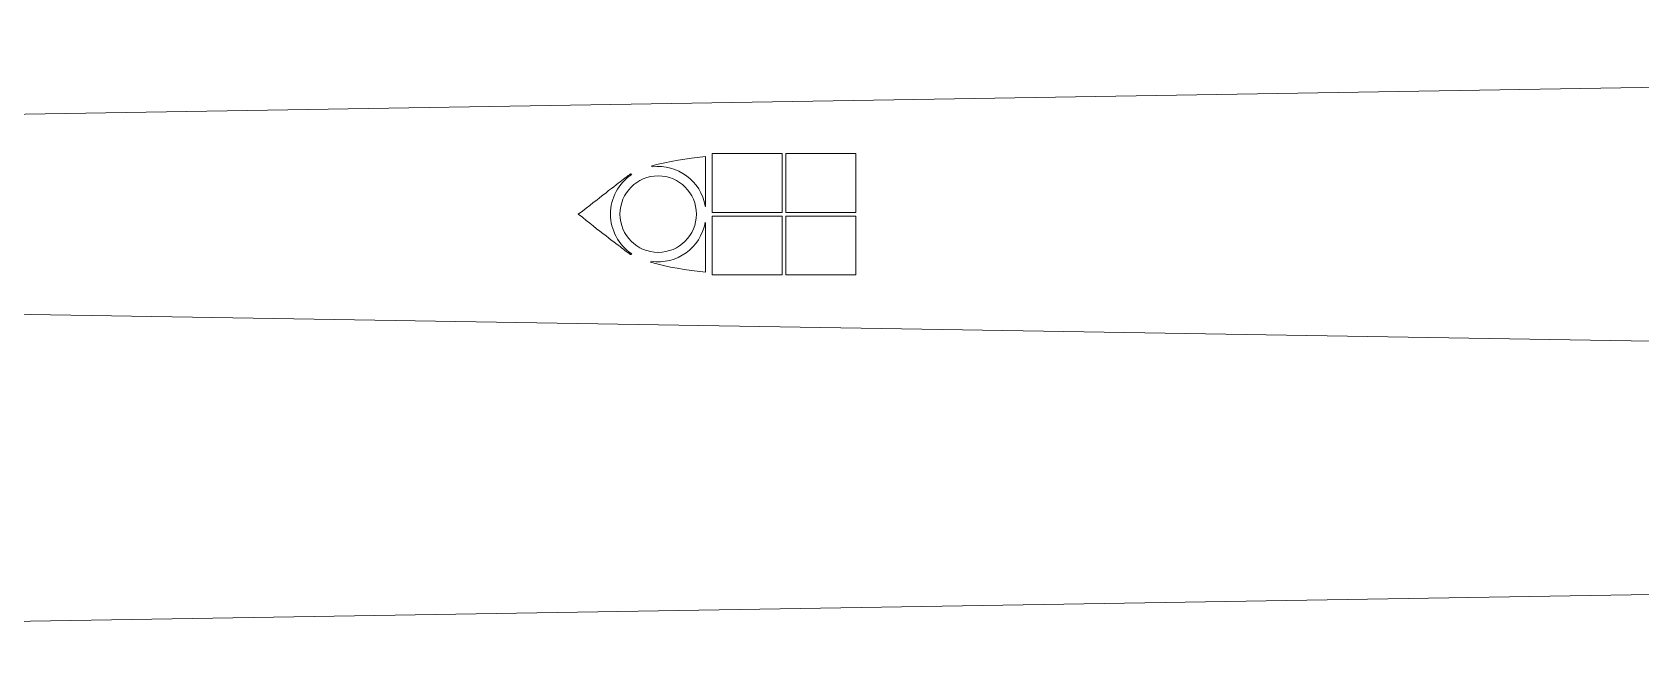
# Model space of a CAD drawing. Header units: centimetres. Extents: x -233 to -82, y 123 to 153.
# Drawn here: x -217 to -202.61, y 132.75 to 138.28 of the extents above; entities that cross this region are included whole.
import ezdxf

# ---------------------------------------------------------------- set-up
doc = ezdxf.new("R2010")
doc.units = ezdxf.units.CM
doc.header["$MEASUREMENT"] = 0
doc.layers.add('layer 1', color=7, linetype='Continuous')

msp = doc.modelspace()

# ---------------------------------------------------------------- linework, layer by layer
at = {"layer": 'layer 1', "color": 1, "lineweight": 9}
for points, knots in [([(-172.60329, 135.02047), (-172.60329, 135.02047), (-172.60329, 136.1423), (-172.60329, 136.1423), (-172.60329, 136.1423), (-172.60329, 136.1423), (-173.20442, 136.1423), (-173.20442, 136.1423), (-173.20442, 136.1423), (-173.20442, 136.1423), (-173.20442, 137.14133), (-173.20442, 137.14133), (-173.20442, 137.14133), (-173.20442, 137.14133), (-172.60329, 137.14133), (-172.60329, 137.14133), (-172.60329, 137.14133), (-172.60329, 137.14133), (-172.60329, 138.27586), (-172.60329, 138.27586), (-172.60329, 138.27586), (-172.60329, 138.27586), (-232.60444, 137.28742), (-232.60444, 137.28742), (-232.60444, 137.28742), (-232.60444, 137.28742), (-232.60444, 136.0068), (-232.60444, 136.0068)], [0, 0, 0, 0, 0.125, 0.125, 0.125, 0.125, 0.25, 0.25, 0.25, 0.25, 0.375, 0.375, 0.375, 0.375, 0.5, 0.5, 0.5, 0.5, 0.625, 0.625, 0.625, 0.625, 0.75, 0.75, 0.75, 0.75, 1, 1, 1, 1]), ([(-211.45258, 137.0715), (-211.45258, 137.0715), (-211.45258, 137.07993), (-211.45258, 137.07993), (-211.45258, 137.07993), (-211.45258, 137.07993), (-211.39543, 137.09479), (-211.39543, 137.09479), (-211.39543, 137.09479), (-211.39543, 137.09479), (-211.33828, 137.10749), (-211.33828, 137.10749), (-211.33828, 137.10749), (-211.33828, 137.10749), (-211.27901, 137.12019), (-211.27901, 137.12019), (-211.27901, 137.12019), (-211.27901, 137.12019), (-211.21763, 137.13077), (-211.21763, 137.13077), (-211.21763, 137.13077), (-211.21763, 137.13077), (-211.15836, 137.14132), (-211.15836, 137.14132), (-211.15836, 137.14132), (-211.15836, 137.14132), (-211.09698, 137.14982), (-211.09698, 137.14982), (-211.09698, 137.14982), (-211.09698, 137.14982), (-210.97209, 137.16464), (-210.97209, 137.16464)], [0, 0, 0, 0, 0.11111111, 0.11111111, 0.11111111, 0.11111111, 0.22222222, 0.22222222, 0.22222222, 0.22222222, 0.33333333, 0.33333333, 0.33333333, 0.33333333, 0.44444444, 0.44444444, 0.44444444, 0.44444444, 0.55555556, 0.55555556, 0.55555556, 0.55555556, 0.66666667, 0.66666667, 0.66666667, 0.66666667, 0.77777778, 0.77777778, 0.77777778, 0.77777778, 1, 1, 1, 1]), ([(-210.97209, 137.16463), (-210.97209, 137.16463), (-210.97209, 136.71801), (-210.97209, 136.71801), (-210.97209, 136.71801), (-210.97209, 136.71801), (-210.97632, 136.71801), (-210.97632, 136.71801)], [0, 0, 0, 0, 0.33333333, 0.33333333, 0.33333333, 0.33333333, 1, 1, 1, 1]), ([(-210.28841, 136.6651), (-210.28841, 136.6651), (-210.91283, 136.6651), (-210.91283, 136.6651), (-210.91283, 136.6651), (-210.91283, 136.6651), (-210.91283, 137.19007), (-210.91283, 137.19007), (-210.91283, 137.19007), (-210.91283, 137.19007), (-210.28841, 137.19007), (-210.28841, 137.19007), (-210.28841, 137.19007), (-210.28841, 137.19007), (-210.28841, 136.6651), (-210.28841, 136.6651)], [0, 0, 0, 0, 0.2, 0.2, 0.2, 0.2, 0.4, 0.4, 0.4, 0.4, 0.6, 0.6, 0.6, 0.6, 1, 1, 1, 1]), ([(-209.62801, 136.6651), (-209.62801, 136.6651), (-210.25454, 136.6651), (-210.25454, 136.6651), (-210.25454, 136.6651), (-210.25454, 136.6651), (-210.25454, 137.19007), (-210.25454, 137.19007), (-210.25454, 137.19007), (-210.25454, 137.19007), (-209.62801, 137.19007), (-209.62801, 137.19007), (-209.62801, 137.19007), (-209.62801, 137.19007), (-209.62801, 136.6651), (-209.62801, 136.6651)], [0, 0, 0, 0, 0.2, 0.2, 0.2, 0.2, 0.4, 0.4, 0.4, 0.4, 0.6, 0.6, 0.6, 0.6, 1, 1, 1, 1]), ([(-211.63462, 136.29257), (-211.63462, 136.29257), (-211.63885, 136.28833), (-211.63885, 136.28833), (-211.63885, 136.28833), (-211.63885, 136.28833), (-211.64097, 136.28833), (-211.64097, 136.28833), (-211.64097, 136.28833), (-211.64097, 136.28833), (-211.64308, 136.28833), (-211.64308, 136.28833), (-211.64308, 136.28833), (-211.64308, 136.28833), (-211.6452, 136.28833), (-211.6452, 136.28833), (-211.6452, 136.28833), (-211.6452, 136.28833), (-211.64732, 136.29045), (-211.64732, 136.29045), (-211.64732, 136.29045), (-211.64732, 136.29045), (-211.64943, 136.29257), (-211.64943, 136.29257), (-211.64943, 136.29257), (-211.64943, 136.29257), (-211.65367, 136.29468), (-211.65367, 136.29468), (-211.65367, 136.29468), (-211.65367, 136.29468), (-211.66002, 136.29892), (-211.66002, 136.29892), (-211.66002, 136.29892), (-211.66002, 136.29892), (-211.66637, 136.30315), (-211.66637, 136.30315), (-211.66637, 136.30315), (-211.66637, 136.30315), (-211.67272, 136.30946), (-211.67272, 136.30946), (-211.67272, 136.30946), (-211.67272, 136.30946), (-211.6833, 136.31585), (-211.6833, 136.31585), (-211.6833, 136.31585), (-211.6833, 136.31585), (-211.69388, 136.32428), (-211.69388, 136.32428), (-211.69388, 136.32428), (-211.69388, 136.32428), (-211.70658, 136.3349), (-211.70658, 136.3349), (-211.70658, 136.3349), (-211.70658, 136.3349), (-211.7214, 136.34548), (-211.7214, 136.34548), (-211.7214, 136.34548), (-211.7214, 136.34548), (-211.73622, 136.35818), (-211.73622, 136.35818), (-211.73622, 136.35818), (-211.73622, 136.35818), (-211.75527, 136.37088), (-211.75527, 136.37088), (-211.75527, 136.37088), (-211.75527, 136.37088), (-211.77432, 136.3857), (-211.77432, 136.3857), (-211.77432, 136.3857), (-211.77432, 136.3857), (-211.79337, 136.40052), (-211.79337, 136.40052), (-211.79337, 136.40052), (-211.79337, 136.40052), (-211.81665, 136.41745), (-211.81665, 136.41745), (-211.81665, 136.41745), (-211.81665, 136.41745), (-211.83993, 136.4365), (-211.83993, 136.4365), (-211.83993, 136.4365), (-211.83993, 136.4365), (-211.86322, 136.45555), (-211.86322, 136.45555), (-211.86322, 136.45555), (-211.86322, 136.45555), (-211.89073, 136.47672), (-211.89073, 136.47672), (-211.89073, 136.47672), (-211.89073, 136.47672), (-211.91825, 136.49785), (-211.91825, 136.49785), (-211.91825, 136.49785), (-211.91825, 136.49785), (-211.94788, 136.51905), (-211.94788, 136.51905), (-211.94788, 136.51905), (-211.94788, 136.51905), (-211.97752, 136.54445), (-211.97752, 136.54445), (-211.97752, 136.54445), (-211.97752, 136.54445), (-212.00927, 136.56773), (-212.00927, 136.56773), (-212.00927, 136.56773), (-212.00927, 136.56773), (-212.04102, 136.59317), (-212.04102, 136.59317), (-212.04102, 136.59317), (-212.04102, 136.59317), (-212.07488, 136.62065), (-212.07488, 136.62065), (-212.07488, 136.62065), (-212.07488, 136.62065), (-212.11087, 136.64817), (-212.11087, 136.64817), (-212.11087, 136.64817), (-212.11087, 136.64817), (-212.07488, 136.67568), (-212.07488, 136.67568), (-212.07488, 136.67568), (-212.07488, 136.67568), (-212.04102, 136.70108), (-212.04102, 136.70108), (-212.04102, 136.70108), (-212.04102, 136.70108), (-212.00927, 136.72648), (-212.00927, 136.72648), (-212.00927, 136.72648), (-212.00927, 136.72648), (-211.97752, 136.75192), (-211.97752, 136.75192), (-211.97752, 136.75192), (-211.97752, 136.75192), (-211.94577, 136.77517), (-211.94577, 136.77517), (-211.94577, 136.77517), (-211.94577, 136.77517), (-211.91825, 136.79845), (-211.91825, 136.79845), (-211.91825, 136.79845), (-211.91825, 136.79845), (-211.89073, 136.81962), (-211.89073, 136.81962), (-211.89073, 136.81962), (-211.89073, 136.81962), (-211.86322, 136.84078), (-211.86322, 136.84078), (-211.86322, 136.84078), (-211.86322, 136.84078), (-211.83993, 136.85983), (-211.83993, 136.85983), (-211.83993, 136.85983), (-211.83993, 136.85983), (-211.81453, 136.87677), (-211.81453, 136.87677), (-211.81453, 136.87677), (-211.81453, 136.87677), (-211.79337, 136.8937), (-211.79337, 136.8937), (-211.79337, 136.8937), (-211.79337, 136.8937), (-211.7722, 136.91067), (-211.7722, 136.91067), (-211.7722, 136.91067), (-211.7722, 136.91067), (-211.75315, 136.92545), (-211.75315, 136.92545), (-211.75315, 136.92545), (-211.75315, 136.92545), (-211.73622, 136.93815), (-211.73622, 136.93815), (-211.73622, 136.93815), (-211.73622, 136.93815), (-211.7214, 136.95085), (-211.7214, 136.95085), (-211.7214, 136.95085), (-211.7214, 136.95085), (-211.70658, 136.96143), (-211.70658, 136.96143), (-211.70658, 136.96143), (-211.70658, 136.96143), (-211.69388, 136.97202), (-211.69388, 136.97202), (-211.69388, 136.97202), (-211.69388, 136.97202), (-211.6833, 136.97837), (-211.6833, 136.97837), (-211.6833, 136.97837), (-211.6833, 136.97837), (-211.67272, 136.98683), (-211.67272, 136.98683), (-211.67272, 136.98683), (-211.67272, 136.98683), (-211.66637, 136.99318), (-211.66637, 136.99318), (-211.66637, 136.99318), (-211.66637, 136.99318), (-211.66002, 136.99738), (-211.66002, 136.99738), (-211.66002, 136.99738), (-211.66002, 136.99738), (-211.65367, 137.00165), (-211.65367, 137.00165), (-211.65367, 137.00165), (-211.65367, 137.00165), (-211.64943, 137.00377), (-211.64943, 137.00377), (-211.64943, 137.00377), (-211.64943, 137.00377), (-211.64732, 137.00588), (-211.64732, 137.00588), (-211.64732, 137.00588), (-211.64732, 137.00588), (-211.6452, 137.00588), (-211.6452, 137.00588), (-211.6452, 137.00588), (-211.6452, 137.00588), (-211.6452, 137.008), (-211.6452, 137.008), (-211.6452, 137.008), (-211.6452, 137.008), (-211.64308, 137.008), (-211.64308, 137.008), (-211.64308, 137.008), (-211.64308, 137.008), (-211.64097, 137.008), (-211.64097, 137.008), (-211.64097, 137.008), (-211.64097, 137.008), (-211.63462, 137.00165), (-211.63462, 137.00165)], [0, 0, 0, 0, 0.01694915, 0.01694915, 0.01694915, 0.01694915, 0.03389831, 0.03389831, 0.03389831, 0.03389831, 0.05084746, 0.05084746, 0.05084746, 0.05084746, 0.06779661, 0.06779661, 0.06779661, 0.06779661, 0.08474576, 0.08474576, 0.08474576, 0.08474576, 0.10169492, 0.10169492, 0.10169492, 0.10169492, 0.11864407, 0.11864407, 0.11864407, 0.11864407, 0.13559322, 0.13559322, 0.13559322, 0.13559322, 0.15254237, 0.15254237, 0.15254237, 0.15254237, 0.16949153, 0.16949153, 0.16949153, 0.16949153, 0.18644068, 0.18644068, 0.18644068, 0.18644068, 0.20338983, 0.20338983, 0.20338983, 0.20338983, 0.22033898, 0.22033898, 0.22033898, 0.22033898, 0.23728814, 0.23728814, 0.23728814, 0.23728814, 0.25423729, 0.25423729, 0.25423729, 0.25423729, 0.27118644, 0.27118644, 0.27118644, 0.27118644, 0.28813559, 0.28813559, 0.28813559, 0.28813559, 0.30508475, 0.30508475, 0.30508475, 0.30508475, 0.3220339, 0.3220339, 0.3220339, 0.3220339, 0.33898305, 0.33898305, 0.33898305, 0.33898305, 0.3559322, 0.3559322, 0.3559322, 0.3559322, 0.37288136, 0.37288136, 0.37288136, 0.37288136, 0.38983051, 0.38983051, 0.38983051, 0.38983051, 0.40677966, 0.40677966, 0.40677966, 0.40677966, 0.42372881, 0.42372881, 0.42372881, 0.42372881, 0.44067797, 0.44067797, 0.44067797, 0.44067797, 0.45762712, 0.45762712, 0.45762712, 0.45762712, 0.47457627, 0.47457627, 0.47457627, 0.47457627, 0.49152542, 0.49152542, 0.49152542, 0.49152542, 0.50847458, 0.50847458, 0.50847458, 0.50847458, 0.52542373, 0.52542373, 0.52542373, 0.52542373, 0.54237288, 0.54237288, 0.54237288, 0.54237288, 0.55932203, 0.55932203, 0.55932203, 0.55932203, 0.57627119, 0.57627119, 0.57627119, 0.57627119, 0.59322034, 0.59322034, 0.59322034, 0.59322034, 0.61016949, 0.61016949, 0.61016949, 0.61016949, 0.62711864, 0.62711864, 0.62711864, 0.62711864, 0.6440678, 0.6440678, 0.6440678, 0.6440678, 0.66101695, 0.66101695, 0.66101695, 0.66101695, 0.6779661, 0.6779661, 0.6779661, 0.6779661, 0.69491525, 0.69491525, 0.69491525, 0.69491525, 0.71186441, 0.71186441, 0.71186441, 0.71186441, 0.72881356, 0.72881356, 0.72881356, 0.72881356, 0.74576271, 0.74576271, 0.74576271, 0.74576271, 0.76271186, 0.76271186, 0.76271186, 0.76271186, 0.77966102, 0.77966102, 0.77966102, 0.77966102, 0.79661017, 0.79661017, 0.79661017, 0.79661017, 0.81355932, 0.81355932, 0.81355932, 0.81355932, 0.83050847, 0.83050847, 0.83050847, 0.83050847, 0.84745763, 0.84745763, 0.84745763, 0.84745763, 0.86440678, 0.86440678, 0.86440678, 0.86440678, 0.88135593, 0.88135593, 0.88135593, 0.88135593, 0.89830508, 0.89830508, 0.89830508, 0.89830508, 0.91525424, 0.91525424, 0.91525424, 0.91525424, 0.93220339, 0.93220339, 0.93220339, 0.93220339, 0.94915254, 0.94915254, 0.94915254, 0.94915254, 0.96610169, 0.96610169, 0.96610169, 0.96610169, 1, 1, 1, 1]), ([(-211.63345, 137.00384), (-211.75187, 136.92471), (-211.82299, 136.79164), (-211.82299, 136.64919), (-211.82299, 136.64919), (-211.82299, 136.50674), (-211.75184, 136.37371), (-211.63341, 136.29458)], [0, 0, 0, 0, 0.33333333, 0.33333333, 0.33333333, 0.33333333, 1, 1, 1, 1]), ([(-211.39649, 136.30738), (-211.20769, 136.30738), (-211.05465, 136.46045), (-211.05465, 136.64922), (-211.05465, 136.64922), (-211.05465, 136.83803), (-211.20769, 136.99107), (-211.39649, 136.99107), (-211.39649, 136.99107), (-211.5853, 136.99107), (-211.73833, 136.83803), (-211.73833, 136.64922), (-211.73833, 136.64922), (-211.73833, 136.46045), (-211.5853, 136.30738), (-211.39649, 136.30738)], [0, 0, 0, 0, 0.2, 0.2, 0.2, 0.2, 0.4, 0.4, 0.4, 0.4, 0.6, 0.6, 0.6, 0.6, 1, 1, 1, 1]), ([(-210.97845, 136.57406), (-210.97845, 136.57406), (-210.9721, 136.56771), (-210.9721, 136.56771), (-210.9721, 136.56771), (-210.9721, 136.56771), (-210.9721, 136.12956), (-210.9721, 136.12956), (-210.9721, 136.12956), (-210.9721, 136.12956), (-211.0991, 136.14653), (-211.0991, 136.14653), (-211.0991, 136.14653), (-211.0991, 136.14653), (-211.1626, 136.15496), (-211.1626, 136.15496), (-211.1626, 136.15496), (-211.1626, 136.15496), (-211.2261, 136.16555), (-211.2261, 136.16555), (-211.2261, 136.16555), (-211.2261, 136.16555), (-211.28748, 136.17617), (-211.28748, 136.17617), (-211.28748, 136.17617), (-211.28748, 136.17617), (-211.34886, 136.18883), (-211.34886, 136.18883), (-211.34886, 136.18883), (-211.34886, 136.18883), (-211.40813, 136.20365), (-211.40813, 136.20365), (-211.40813, 136.20365), (-211.40813, 136.20365), (-211.46528, 136.22058), (-211.46528, 136.22058), (-211.46528, 136.22058), (-211.46528, 136.22058), (-211.46105, 136.22485), (-211.46105, 136.22485)], [0, 0, 0, 0, 0.09090909, 0.09090909, 0.09090909, 0.09090909, 0.18181818, 0.18181818, 0.18181818, 0.18181818, 0.27272727, 0.27272727, 0.27272727, 0.27272727, 0.36363636, 0.36363636, 0.36363636, 0.36363636, 0.45454545, 0.45454545, 0.45454545, 0.45454545, 0.54545455, 0.54545455, 0.54545455, 0.54545455, 0.63636364, 0.63636364, 0.63636364, 0.63636364, 0.72727273, 0.72727273, 0.72727273, 0.72727273, 0.81818182, 0.81818182, 0.81818182, 0.81818182, 1, 1, 1, 1]), ([(-210.28841, 136.1063), (-210.28841, 136.1063), (-210.91283, 136.1063), (-210.91283, 136.1063), (-210.91283, 136.1063), (-210.91283, 136.1063), (-210.91283, 136.63123), (-210.91283, 136.63123), (-210.91283, 136.63123), (-210.91283, 136.63123), (-210.28841, 136.63123), (-210.28841, 136.63123), (-210.28841, 136.63123), (-210.28841, 136.63123), (-210.28841, 136.1063), (-210.28841, 136.1063)], [0, 0, 0, 0, 0.2, 0.2, 0.2, 0.2, 0.4, 0.4, 0.4, 0.4, 0.6, 0.6, 0.6, 0.6, 1, 1, 1, 1]), ([(-209.62801, 136.1063), (-209.62801, 136.1063), (-210.25454, 136.1063), (-210.25454, 136.1063), (-210.25454, 136.1063), (-210.25454, 136.1063), (-210.25454, 136.63123), (-210.25454, 136.63123), (-210.25454, 136.63123), (-210.25454, 136.63123), (-209.62801, 136.63123), (-209.62801, 136.63123), (-209.62801, 136.63123), (-209.62801, 136.63123), (-209.62801, 136.1063), (-209.62801, 136.1063)], [0, 0, 0, 0, 0.2, 0.2, 0.2, 0.2, 0.4, 0.4, 0.4, 0.4, 0.6, 0.6, 0.6, 0.6, 1, 1, 1, 1])]:
    msp.add_open_spline(points, degree=3, knots=knots, dxfattribs=at)
for points in [[(-210.97574, 136.71907), (-211.01328, 136.94531), (-211.22307, 137.10138), (-211.45055, 137.07231)], [(-211.45899, 136.22732), (-211.2306, 136.19348), (-211.01675, 136.34754), (-210.97649, 136.57491)], [(-172.60329, 135.02047), (-172.60329, 135.02047), (-232.60444, 136.0068), (-232.60444, 136.0068)], [(-232.60443, 132.75349), (-232.60443, 132.75349), (-172.60328, 133.73985), (-172.60328, 133.73985)]]:
    msp.add_open_spline(points, degree=3, dxfattribs=at)

doc.saveas('drawing.dxf')
